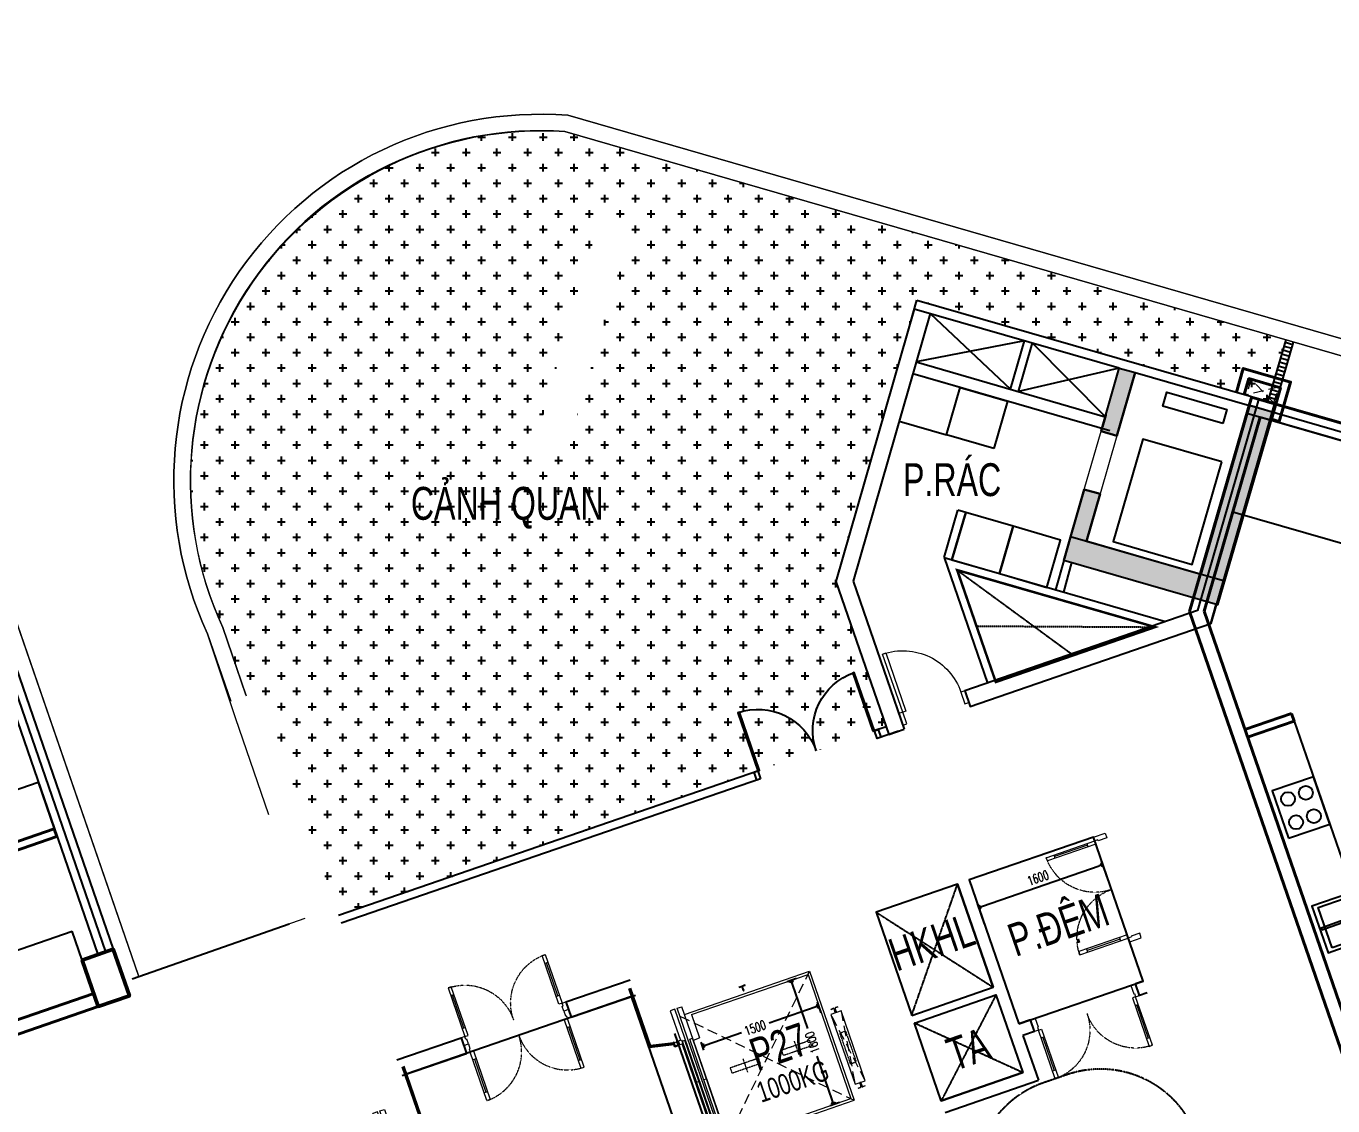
# Model space of a CAD drawing. Header units: millimetres. Extents: x -361654186 to 361255443, y -278569811 to 278836587.
# Drawn here: x -70560 to -54653, y 43514 to 56663 of the extents above; entities that cross this region are included whole.
import ezdxf
from ezdxf.enums import TextEntityAlignment as Align
from ezdxf.xclip import XClip

# ---------------------------------------------------------------- set-up
doc = ezdxf.new("R2010")
doc.units = ezdxf.units.MM
doc.header["$MEASUREMENT"] = 0
doc.header["$XCLIPFRAME"] = 0
for name, pattern in [('HIDDEN', [0.375, 0.25, -0.125]), ('Xref_ST_MBDV Cot vach 30.7.2022$0$CENTERX2', [4, 2.5, -0.5, 0.5, -0.5]), ('Xref_ST_MBDV Cot vach 30.7.2022$0$HIDDEN', [0.375, 0.25, -0.125]), ('Xref_ST_MBDV Cot vach 30.7.2022$0$HIDDEN2', [0.1875, 0.125, -0.0625]), ('Xref_ST_MBDV Cot vach 30.7.2022$0$PHANTOMX2', [5, 2.5, -0.5, 0.5, -0.5, 0.5, -0.5])]:
    doc.linetypes.add(name, pattern=pattern)
for name, color, linetype, lineweight in [('00_duong_QH', 7, 'Continuous', 9), ('220403_HDN_Penthouse Plan$0$A-DOOR', 1, 'Continuous', 9), ('A-DOOR', 1, 'Continuous', 9), ('AUDIT_I_220808132811-11', 7, 'Continuous', 9), ('KT-Kich thuoc', 159, 'Continuous', 18), ('KT-lomo nuoc', 3, 'HIDDEN', 5), ('KT-Net cat', 1, 'Continuous', 40), ('KT-Net cot vach', 2, 'Continuous', 50), ('KT-Net thay', 7, 'Continuous', 15), ('Xref_ST_MBDV Cot vach 30.7.2022$0$CUA', 37, 'Continuous', 13), ('Xref_ST_MBDV Cot vach 30.7.2022$0$KT-Noi that', 36, 'Continuous', 9)]:
    doc.layers.add(name, color=color, linetype=linetype, lineweight=lineweight)
for name, color, linetype in [('1DOOR', 1, 'Continuous'), ('220403_HDN_Penthouse Plan$0$A-_FURN----_E-_N', 251, 'Continuous'), ('220403_HDN_Penthouse Plan$0$A-CORE-OTLN', 160, 'Continuous'), ('220403_HDN_Penthouse Plan$0$A-OPNG-SLAB', 1, 'Continuous'), ('A-CORE-OTLN', 6, 'Continuous'), ('A-FLOR-STRS', 1, 'Continuous'), ('A-UNIT', 1, 'Continuous'), ('A-WALL', 11, 'Continuous'), ('A-WALL-PATT', 251, 'Continuous'), ('AUDIT_I_220808132811-12', 1, 'Continuous'), ('IDEA - dim', 251, 'Continuous'), ('KT-Khuat', 9, 'HIDDEN'), ('KT-Net manh', 139, 'Continuous'), ('Xref_ST_MBDV Cot vach 30.7.2022$0$KT-Khuat', 9, 'Xref_ST_MBDV Cot vach 30.7.2022$0$HIDDEN'), ('Xref_ST_MBDV Cot vach 30.7.2022$0$KT-Net manh', 139, 'Continuous'), ('Xref_ST_MBDV Cot vach 30.7.2022$0$KT-Text', 7, 'Continuous'), ('Xref_ST_MBDV Cot vach 30.7.2022$0$KT-Tuong', 1, 'Continuous')]:
    doc.layers.add(name, color=color, linetype=linetype)
doc.styles.add('Xref_ST_MBDV Cot vach 30.7.2022$0$Arial', font='arial.ttf', dxfattribs={"width": 0.7})
doc.styles.add('Xref_ST_MBDV Cot vach 30.7.2022$0$DIM', font='vnsimli.shx', dxfattribs={"width": 0.7})
doc.styles.add('Xref_ST_MBDV Cot vach 30.7.2022$0$xref.N.Cot vach tang N2$0$DIM', font='vnsimli.shx', dxfattribs={"width": 0.7})
doc.dimstyles.new('Xref_ST_MBDV Cot vach 30.7.2022$0$CCU 1-100 A1', dxfattribs={"dimscale": 100, "dimtxt": 2.2, "dimasz": 1, "dimexe": 1, "dimexo": 0, "dimgap": 1, "dimtad": 1, "dimdec": 0, "dimdsep": 46, "dimtxsty": 'Xref_ST_MBDV Cot vach 30.7.2022$0$DIM', "dimblk1": 'Xref_ST_MBDV Cot vach 30.7.2022$0$_ARCHTICK', "dimblk2": 'Xref_ST_MBDV Cot vach 30.7.2022$0$_ARCHTICK', "dimsah": 1, "dimcen": 0, "dimdle": 1, "dimclrd": 256, "dimclre": 256, "dimclrt": 31, "dimadec": 0, "dimazin": 0, "dimtfac": 1, "dimtdec": 0, "dimtix": 1, "dimtmove": 2, "dimatfit": 3, "dimldrblk": 'Xref_ST_MBDV Cot vach 30.7.2022$0$_ARCHTICK', "dimfxl": 8, "dimtolj": 1, "dimarcsym": 0})
doc.dimstyles.new('Xref_ST_MBDV Cot vach 30.7.2022$0$xref.N.Cot vach tang N2$0$CCU 1-100 A1', dxfattribs={"dimscale": 100, "dimtxt": 2.2, "dimasz": 1, "dimexe": 1, "dimexo": 0, "dimgap": 1, "dimtad": 1, "dimdec": 0, "dimdsep": 46, "dimtxsty": 'Xref_ST_MBDV Cot vach 30.7.2022$0$xref.N.Cot vach tang N2$0$DIM', "dimblk1": 'Xref_ST_MBDV Cot vach 30.7.2022$0$xref.N.Cot vach tang N2$0$_ARCHTICK', "dimblk2": 'Xref_ST_MBDV Cot vach 30.7.2022$0$xref.N.Cot vach tang N2$0$_ARCHTICK', "dimsah": 1, "dimcen": 0, "dimdle": 1, "dimclrd": 256, "dimclre": 256, "dimclrt": 31, "dimadec": 0, "dimazin": 0, "dimtfac": 1, "dimtdec": 0, "dimtix": 1, "dimtmove": 2, "dimatfit": 3, "dimldrblk": 'Xref_ST_MBDV Cot vach 30.7.2022$0$xref.N.Cot vach tang N2$0$_ARCHTICK', "dimfxl": 8, "dimtolj": 1, "dimarcsym": 0})

# ---------------------------------------------------------------- blocks, each defined once
blk = doc.blocks.new('Xref_ST_MBDV Cot vach 30.7.2022$0$xref.N.Cot vach tang N2$0$_Open90')
at = {"color": 0, "linetype": 'ByBlock', "lineweight": -2}
for p, q in [((0, 0), (-1, 0)), ((-0.5, 0.5), (0, 0)), ((0, 0), (-0.5, -0.5))]:
    blk.add_line(p, q, dxfattribs=at)
blk = doc.blocks.new('*D41')
at = {"layer": 'Defpoints', "color": 5, "transparency": 16777216}
for p, q in [((-57382, 46253), (-57468, 46500)), ((-58917, 45947), (-57499, 46437)), ((-58895, 45731), (-58980, 45978))]:
    blk.add_line(p, q, dxfattribs=at)
at = {"layer": 'Defpoints', "color": 0, "transparency": 16777216}
for p in [(-57451, 46453), (-57382, 46253), (-58895, 45731)]:
    blk.add_point(p, dxfattribs=at)
at = {"layer": 'Defpoints', "color": 5, "transparency": 16777216, "xscale": 50, "yscale": 50, "zscale": 50}
for p, rotation in [((-57451, 46453), 19.04713795298989), ((-58964, 45931), 199.0471379529899)]:
    blk.add_blockref('Xref_ST_MBDV Cot vach 30.7.2022$0$xref.N.Cot vach tang N2$0$_Open90', p, dxfattribs=dict(at, rotation=rotation))
at = {"layer": 'Defpoints', "color": 5, "transparency": 16777216, "insert": (-58242, 46291), "char_height": 110, "attachment_point": 5, "rotation": 19.0471, "style": 'Xref_ST_MBDV Cot vach 30.7.2022$0$xref.N.Cot vach tang N2$0$DIM'}
blk.add_mtext('\\A1;1600', dxfattribs=at)
blk = doc.blocks.new('Xref_ST_MBDV Cot vach 30.7.2022$0$xref.N.Cot vach tang N2$0$_ARCHTICK')
at = {"color": 0, "linetype": 'ByBlock', "const_width": 0.15}
blk.add_lwpolyline([(-0.5, -0.5), (0.5, 0.5)], dxfattribs=at)
blk = doc.blocks.new('*U21')
for p, q in [((-1260, 525), (-1300, 525)), ((-1280, 100), (-1280, 525)), ((-90, 525), (-50, 525)), ((-70, 100), (-70, 525)), ((-1260, 100), (-1300, 100)), ((-90, 100), (-50, 100))]:
    blk.add_line(p, q)
for points in [[(-1300, 0), (-1260, 0), (-1260, 625), (-1300, 625)], [(-50, 0), (-90, 0), (-90, 625), (-50, 625)], [(-1350, -150), (-1290, -150), (-1290, -40), (-1300, -40), (-1300, 0), (-1350, 0)], [(0, -150), (-60, -150), (-60, -40), (-50, -40), (-50, 0), (0, 0)]]:
    blk.add_lwpolyline(points, close=True)
at = {"linetype": 'Xref_ST_MBDV Cot vach 30.7.2022$0$HIDDEN2'}
for centre, start, end in [((-1300, 0), 0, 90), ((-50, 0), 90, 180)]:
    blk.add_arc(centre, 625, start, end, dxfattribs=at)
blk = doc.blocks.new('Xref_ST_MBDV Cot vach 30.7.2022$0$_Open90')
at = {"color": 0, "linetype": 'ByBlock', "lineweight": -2}
for p, q in [((0, 0), (-1, 0)), ((-0.5, 0.5), (0, 0)), ((0, 0), (-0.5, -0.5))]:
    blk.add_line(p, q, dxfattribs=at)
blk = doc.blocks.new('*D16')
at = {"layer": 'Defpoints', "color": 5, "transparency": 16777216}
for p, q in [((-2230, 1494), (-2230, 1596)), ((-730, 1457), (-730, 1596)), ((-2180, 1546), (-1728, 1546)), ((-780, 1546), (-1372, 1546))]:
    blk.add_line(p, q, dxfattribs=at)
at = {"layer": 'Defpoints', "color": 0, "transparency": 16777216}
for p in [(-2230, 1546), (-2230, 1494, 0), (-730, 1457, 0)]:
    blk.add_point(p, dxfattribs=at)
at = {"layer": 'Defpoints', "color": 5, "transparency": 16777216, "xscale": 50, "yscale": 50, "zscale": 50, "rotation": 180}
blk.add_blockref('Xref_ST_MBDV Cot vach 30.7.2022$0$_Open90', (-2230, 1546), dxfattribs=at)
at = {"layer": 'Defpoints', "color": 5, "transparency": 16777216, "xscale": 50, "yscale": 50, "zscale": 50}
blk.add_blockref('Xref_ST_MBDV Cot vach 30.7.2022$0$_Open90', (-730, 1546), dxfattribs=at)
at = {"layer": 'Defpoints', "color": 5, "transparency": 16777216, "insert": (-1550, 1546), "char_height": 110, "attachment_point": 5, "style": 'Xref_ST_MBDV Cot vach 30.7.2022$0$DIM'}
blk.add_mtext('\\A1;1500', dxfattribs=at)
blk = doc.blocks.new('Xref_ST_MBDV Cot vach 30.7.2022$0$_ARCHTICK')
at = {"color": 0, "linetype": 'ByBlock', "const_width": 0.15}
blk.add_lwpolyline([(-0.5, -0.5), (0.5, 0.5)], dxfattribs=at)
blk = doc.blocks.new('*D17')
at = {"layer": 'Defpoints', "color": 5, "transparency": 16777216}
for p, q in [((-879, 1950), (-1000, 1950)), ((-950, 1900), (-950, 1328)), ((-950, 400), (-950, 972)), ((-879, 350), (-1000, 350))]:
    blk.add_line(p, q, dxfattribs=at)
at = {"layer": 'Defpoints', "color": 0, "transparency": 16777216}
for p in [(-879, 1950, 0), (-950, 350), (-879, 350, 0)]:
    blk.add_point(p, dxfattribs=at)
at = {"layer": 'Defpoints', "color": 5, "transparency": 16777216, "xscale": 50, "yscale": 50, "zscale": 50}
for p, rotation in [((-950, 1950), 90), ((-950, 350), 270)]:
    blk.add_blockref('Xref_ST_MBDV Cot vach 30.7.2022$0$_Open90', p, dxfattribs=dict(at, rotation=rotation))
at = {"layer": 'Defpoints', "color": 5, "transparency": 16777216, "insert": (-950, 1150), "char_height": 110, "attachment_point": 5, "rotation": 90, "style": 'Xref_ST_MBDV Cot vach 30.7.2022$0$DIM'}
blk.add_mtext('\\A1;1600', dxfattribs=at)
blk = doc.blocks.new('*U22')
for p, q in [((-1260, 525), (-1300, 525)), ((-1280, 100), (-1280, 525)), ((-90, 525), (-50, 525)), ((-70, 100), (-70, 525)), ((-1260, 100), (-1300, 100)), ((-90, 100), (-50, 100))]:
    blk.add_line(p, q)
for points in [[(-1300, 0), (-1260, 0), (-1260, 625), (-1300, 625)], [(-50, 0), (-90, 0), (-90, 625), (-50, 625)], [(-1350, -100), (-1290, -100), (-1290, -40), (-1300, -40), (-1300, 0), (-1350, 0)], [(0, -100), (-60, -100), (-60, -40), (-50, -40), (-50, 0), (0, 0)]]:
    blk.add_lwpolyline(points, close=True)
at = {"linetype": 'Xref_ST_MBDV Cot vach 30.7.2022$0$HIDDEN2'}
for centre, start, end in [((-1300, 0), 0, 90), ((-50, 0), 90, 180)]:
    blk.add_arc(centre, 625, start, end, dxfattribs=at)
blk = doc.blocks.new('ĂERWER')
at = {"layer": 'Xref_ST_MBDV Cot vach 30.7.2022$0$KT-Text', "style": 'Xref_ST_MBDV Cot vach 30.7.2022$0$Arial', "width": 0.7}
blk.add_text('P27', height=400, rotation=19.0475, dxfattribs=at).set_placement((-61373, 43783), align=Align.CENTER)
blk.add_text('1000KG', height=250, rotation=19.0475, dxfattribs=at).set_placement((-61654, 43288))
blk = doc.blocks.new('P150')
for points in [[(-1.53, 0.1), (-1.55, 0.1), (-1.55, 0.85), (-1.53, 0.85)], [(-0.05, 0.1), (-0.07, 0.1), (-0.07, 0.85), (-0.05, 0.85)], [(-1.6, 0), (-1.55, 0), (-1.55, 0.1), (-1.6, 0.1)], [(-0.05, 0), (0, 0), (0, 0.1), (-0.05, 0.1)]]:
    blk.add_lwpolyline(points, close=True)
for centre, start, end in [((-1.55, 0.1), 0, 90), ((-0.05, 0.1), 90, 180)]:
    blk.add_arc(centre, 0.75, start, end)
blk = doc.blocks.new('220403_HDN_Penthouse Plan$0$220126_HDN_HBA typical plan$0$211210_HDN_HBA_TYPICAL PLAN CORE OPT 1$0$211207_850 door')
for points in [[(-50, 200), (-50, 950), (-90, 950), (-90, 200)], [(-800, 51), (-850, 51), (-850, 200), (-800, 200)], [(0, 50), (-50, 50), (-50, 200), (0, 200)]]:
    blk.add_lwpolyline(points, close=True)
at = {"color": 8}
blk.add_arc((-50, 200), 750, 90, 180, dxfattribs=at)
blk = doc.blocks.new('Trash')
at = {"layer": 'A-WALL-PATT', "transparency": 33554618}
h = blk.add_hatch(color=256, dxfattribs=at)
h.dxf.hatch_style = 1
h.paths.add_polyline_path([(162995, 74950), (160550, 74961), (160541, 73011), (161441, 73007), (161442, 73207), (160842, 73209), (160850, 74658), (162993, 74649)])
h.paths.add_polyline_path([(162980, 73200), (162181, 73203), (162181, 73003), (162979, 72999)])
at = {"layer": '220403_HDN_Penthouse Plan$0$A-_FURN----_E-_N', "extrusion": (1.65672e-05, -2.24466e-05, 1)}
for points, elevation in [([(160166, 72304), (160168, 72904), (160768, 72902), (160766, 72302)], 1), ([(160163, 71704), (160166, 72304), (160766, 72302), (160763, 71702)], 1), ([(161608, 71810), (161606, 71210), (162206, 71208), (162208, 71808)], -1), ([(161603, 70610), (161606, 71210), (162206, 71208), (162203, 70608)], 1)]:
    blk.add_lwpolyline(points, close=True, dxfattribs=dict(at, elevation=elevation))
at = {"layer": '220403_HDN_Penthouse Plan$0$A-CORE-OTLN', "extrusion": (-4.91345e-07, -6.05051e-07, 1)}
blk.add_line((160850, 74959, 0), (160841, 73009, 0), dxfattribs=at)
at = {"layer": '220403_HDN_Penthouse Plan$0$A-CORE-OTLN', "extrusion": (1.86666e-05, -2.02569e-05, 1)}
blk.add_line((160848, 74658, 0), (160842, 73208, 0), dxfattribs=at)
at = {"layer": '220403_HDN_Penthouse Plan$0$A-CORE-OTLN'}
blk.add_line((160841, 73009, 0), (160541, 73011, 0), dxfattribs=at)
at = {"layer": '220403_HDN_Penthouse Plan$0$A-CORE-OTLN', "extrusion": (1.86666e-05, -2.02569e-05, 1), "elevation": 2}
for points in [[(162391, 73002), (162181, 73003), (162181, 73203), (162980, 73200), (162988, 74650), (160848, 74659)], [(162998, 74649), (160848, 74658)], [(160842, 73209), (161442, 73207), (161441, 73007), (160841, 73009)], [(162384, 73002), (162384, 73002), (162234, 73003), (162234, 73003)]]:
    blk.add_lwpolyline(points, dxfattribs=at)
at = {"layer": '220403_HDN_Penthouse Plan$0$A-CORE-OTLN', "color": 8, "extrusion": (1.86666e-05, -2.02569e-05, 1), "elevation": 2}
for points in [[(162235, 74517), (162230, 73517), (160930, 73523), (160935, 74523)], [(162687, 74397), (162683, 73637), (162863, 73637), (162866, 74396)]]:
    blk.add_lwpolyline(points, close=True, dxfattribs=at)
at = {"layer": '220403_HDN_Penthouse Plan$0$A-DOOR', "extrusion": (1.86666e-05, -2.02569e-05, 1)}
blk.add_line((162181, 73203, 0), (161442, 73207, 0), dxfattribs=at)
at = {"layer": '220403_HDN_Penthouse Plan$0$A-OPNG-SLAB', "extrusion": (1.86666e-05, -2.02569e-05, 1)}
for p, q in [((162979, 72999, 0), (162358, 71902, 0)), ((162973, 71899, 0), (162363, 73005, 0)), ((162972, 71799, 0), (162354, 70606, 0)), ((162966, 70602, 0), (162358, 71802, 0))]:
    blk.add_line(p, q, dxfattribs=at)
at = {"layer": 'A-CORE-OTLN', "extrusion": (-3.16074e-06, 9.29306e-07, 1)}
for p, q in [((160163, 71604, 0), (160177, 74411, 0)), ((160064, 71797, 0), (160077, 74270, 0)), ((160163, 71604, 0), (158847, 72541, 0)), ((160064, 71797, 0), (158905, 72622, 0))]:
    blk.add_line(p, q, dxfattribs=at)
at = {"layer": 'A-CORE-OTLN'}
for p, q in [((162384, 73004, 0), (162384, 73002, 0)), ((162979, 72999, 0), (162964, 70402, 0)), ((162358, 71902, 0), (162977, 71899, 0)), ((162358, 71802, 0), (162972, 71799, 0))]:
    blk.add_line(p, q, dxfattribs=at)
at = {"layer": 'A-CORE-OTLN', "elevation": 0}
for points in [[(160549, 74745), (160415, 74746), (158678, 72304), (158515, 72420), (160311, 74945), (160550, 74944)], [(159577, 70621), (158022, 71727)], [(159512, 70422), (157906, 71564)]]:
    blk.add_lwpolyline(points, dxfattribs=at)
for points in [[(162995, 74950), (160550, 74961), (160541, 73011), (161441, 73007), (161442, 73207), (160842, 73209), (160850, 74658), (162993, 74649)], [(162980, 73200), (162181, 73203), (162181, 73003), (162979, 72999)]]:
    blk.add_lwpolyline(points, close=True, dxfattribs=at)
at = {"layer": 'A-CORE-OTLN', "extrusion": (-3.16074e-06, 9.29306e-07, 1)}
for points, elevation in [([(160541, 73011), (160169, 73016)], 0), ([(160543, 73110), (160171, 73116)], 0), ([(157906, 71564), (158022, 71727)], -1), ([(160163, 71704), (160763, 71702)], 0), ([(160163, 71604), (160763, 71602)], 0), ([(160763, 71702), (160763, 71602)], 0), ([(162965, 70602), (159577, 70621)], -1), ([(162964, 70402), (159512, 70422)], -1)]:
    blk.add_lwpolyline(points, dxfattribs=dict(at, elevation=elevation))
at = {"layer": 'A-CORE-OTLN', "extrusion": (1.86666e-05, -2.02569e-05, 1), "elevation": 2}
for points in [[(162214, 73102), (162203, 70606)], [(162354, 70606), (162363, 73002)]]:
    blk.add_lwpolyline(points, dxfattribs=at)
at = {"layer": 'A-DOOR'}
blk.add_line((161441, 73007, 2), (162181, 73003, 0), dxfattribs=at)
at = {"layer": '220403_HDN_Penthouse Plan$0$A-DOOR', "extrusion": (5.56538e-06, -2.6978e-05, 1), "rotation": 234.5687227991442}
blk.add_blockref('220403_HDN_Penthouse Plan$0$220126_HDN_HBA typical plan$0$211210_HDN_HBA_TYPICAL PLAN CORE OPT 1$0$211207_850 door', (158022, 71727, -1), dxfattribs=at)
blk = doc.blocks.new('*U109')
at = {"ltscale": 5}
blk.add_lwpolyline([(305, -530), (305, 0), (-305, 0), (-305, -530)], close=True, dxfattribs=at)
for centre in [(-150, -150), (150, -150), (-150, -380), (150, -380)]:
    blk.add_circle(centre, 85, dxfattribs=at)
blk = doc.blocks.new('*U108')
at = {"ltscale": 5}
for points in [[(-300, -450), (300, -450), (300, 0), (-300, 0)], [(-261, -65), (261, -65), (261, -415), (-261, -415)], [(-15, -20), (15, -20), (15, -270), (-15, -270)]]:
    blk.add_lwpolyline(points, close=True, dxfattribs=at)
blk = doc.blocks.new('skvl6')
at = {"layer": 'IDEA - dim'}
blk.add_line((-19835, -3480), (-16535, -3480), dxfattribs=at)
for points in [[(-23731, -2686), (-20322, 2154, -0.243943), (-17052, 3850), (-200, 3850)], [(-23650, -2744), (-20240, 2096, -0.243943), (-17052, 3750), (-11800, 3750)], [(-23568, -2802), (-20158, 2038, -0.243943), (-17052, 3650), (-11800, 3650)]]:
    blk.add_lwpolyline(points, format="xyb", dxfattribs=at)
blk.add_lwpolyline([(-21424, -1841), (-22405, -1150), (-23470, -2663), (-22489, -3354)], close=True, dxfattribs=at)
at = {"layer": 'KT-Net cat'}
for p, q in [((-23731, -2686), (-21512, -4250)), ((-23470, -2663), (-21458, -4080)), ((-19935, -4080), (-19935, -3480)), ((-19835, -3480), (-19935, -3480)), ((-19835, -4080), (-19835, -3480)), ((-21458, -4080), (-15935, -4080)), ((-21512, -4250), (-15285, -4250))]:
    blk.add_line(p, q, dxfattribs=at)
at = {"layer": 'IDEA - dim', "extrusion": (-8.95883e-07, -3.17038e-06, 1), "rotation": 359.9999739967943}
blk.add_blockref('*U109', (-18813, -3480, 0), dxfattribs=at)
at = {"layer": 'IDEA - dim', "extrusion": (4.06629e-06, 4.06623e-06, 1), "rotation": 179.9995994156377}
blk.add_blockref('*U108', (-17335, -4010, 0), dxfattribs=at)
blk = doc.blocks.new('skvl10')
at = {"layer": 'IDEA - dim'}
for p in [(13860, -8630), (17100, -9000)]:
    blk.add_line(p, (17100, -8630), dxfattribs=at)
for points in [[(10100, 0), (15500, 0, -0.414214), (17500, -2000), (17500, -9000)], [(10100, -100), (15500, -100, -0.414214), (17400, -2000), (17400, -9000)], [(10100, -200), (15500, -200, -0.414214), (17300, -2000), (17300, -9000)]]:
    blk.add_lwpolyline(points, format="xyb", dxfattribs=at)
blk.add_lwpolyline([(17300, -7380), (13860, -7380), (13860, -6780), (17300, -6780)], close=True, dxfattribs=at)
at = {"layer": 'KT-Net cat'}
for p, q in [((17100, -9430), (13860, -9430)), ((17100, -9600), (13760, -9600))]:
    blk.add_line(p, q, dxfattribs=at)
blk.add_lwpolyline([(17300, -7480), (13760, -7480), (13760, -6780), (13860, -6780), (13860, -7380), (17300, -7380)], close=True, dxfattribs=at)
at = {"layer": 'KT-Net cot vach'}
blk.add_lwpolyline([(17100, -9600), (17500, -9600), (17500, -9000), (17100, -9000)], close=True, dxfattribs=at)
blk = doc.blocks.new('Louvre')
for p, q in [((-390, 976, 0), (-295, 1009, 0)), ((-374, 929, 0), (-279, 961, 0)), ((-357, 881, 0), (-263, 914, 0)), ((-341, 834, 0), (-246, 867, 0)), ((-325, 787, 0), (-230, 820, 0)), ((-308, 740, 0), (-214, 772, 0)), ((-292, 692, 0), (-197, 725, 0)), ((-276, 645, 0), (-181, 678, 0)), ((-260, 598, 0), (-165, 631, 0)), ((-243, 551, 0), (-148, 583, 0)), ((-227, 503, 0), (-132, 536, 0)), ((-211, 456, 0), (-116, 489, 0)), ((-194, 409, 0), (-99, 442, 0)), ((-178, 362, 0), (-83, 394, 0)), ((-162, 314, 0), (-67, 347, 0)), ((-145, 267, 0), (-50, 300, 0)), ((-129, 220, 0), (-34, 253, 0)), ((-113, 172, 0), (-18, 205, 0)), ((-96, 125, 0), (-1, 158, 0)), ((-80, 78, 0), (15, 111, 0)), ((-64, 31, 0), (31, 63, 0)), ((-47, -17, 0), (48, 16, 0))]:
    blk.add_line(p, q)
at = {"elevation": 0}
blk.add_lwpolyline([(48, 16), (-311, 1056), (-406, 1023), (-47, -17)], close=True, dxfattribs=at)
blk = doc.blocks.new('*U267')
at = {"layer": 'KT-lomo nuoc', "ltscale": 500}
for p, q in [((-312, -159), (-91, 178)), ((-403, 19), (0, 0))]:
    blk.add_line(p, q, dxfattribs=at)
blk.add_lwpolyline([(-312, -159), (-403, 19), (-91, 178), (0, 0)], close=True, dxfattribs=at)
blk = doc.blocks.new('CTN TN T39')
at = {"layer": 'KT-Net cat', "elevation": 0}
for points in [[(-51383, 24778), (-51245, 25257), (-51821, 25424), (-51904, 25135)], [(-51479, 24806), (-51369, 25189), (-51753, 25300), (-51808, 25108)], [(-51383, 24778), (-51479, 24806)]]:
    blk.add_lwpolyline(points, dxfattribs=at)
at = {"layer": 'KT-lomo nuoc', "linetype": 'HIDDEN', "xscale": -0.9999999999999997, "rotation": 10.8976534755902}
blk.add_blockref('*U267', (-51784, 25101, 0), dxfattribs=at)
blk = doc.blocks.new('Xref_ST_MBDV Cot vach 30.7.2022$0$TM 1000kg')
at = {"layer": 'Xref_ST_MBDV Cot vach 30.7.2022$0$KT-Net manh'}
for p, q in [((-2850, 2500), (-2850, 1742.2)), ((-2832, 2500), (-2832, 1754.4)), ((-2550, 1692.7), (-2832, 1754.4)), ((-2500, 1800), (-2500, 500)), ((-2850, 1742.2), (-2847, 1742.2)), ((-2847, 1742.2), (-2847, 1739.2)), ((-2550, 1674.2), (-2847, 1739.2)), ((-2850, 557.8), (-2847, 557.8)), ((-2850, -100), (-2850, 557.8)), ((-2550, 625.8), (-2847, 560.8)), ((-2847, 557.8), (-2847, 560.8)), ((-2550, 607.3), (-2832, 545.6)), ((-2832, -100), (-2832, 545.6))]:
    blk.add_line(p, q, dxfattribs=at)
at = {"layer": 'Xref_ST_MBDV Cot vach 30.7.2022$0$KT-Net manh', "const_width": 2}
for points in [[(-2847, 1742.2), (-2832, 1754.4)], [(-2847, 557.8), (-2832, 545.6)]]:
    blk.add_lwpolyline(points, dxfattribs=at)
at = {"layer": 'Xref_ST_MBDV Cot vach 30.7.2022$0$KT-Net manh', "ltscale": 2}
for points in [[(-2510, 1700), (-2500, 1700), (-2500, 1650), (-2550, 1650), (-2550, 1700), (-2540, 1700), (-2540, 1690), (-2541.6, 1690), (-2541.6, 1698.4), (-2548.4, 1698.4), (-2548.4, 1651.6), (-2501.6, 1651.6), (-2501.6, 1698.4), (-2508.4, 1698.4), (-2508.4, 1690), (-2510, 1690)], [(-2510, 600), (-2500, 600), (-2500, 650), (-2550, 650), (-2550, 600), (-2540, 600), (-2540, 610), (-2541.6, 610), (-2541.6, 601.6), (-2548.4, 601.6), (-2548.4, 648.4), (-2501.6, 648.4), (-2501.6, 601.6), (-2508.4, 601.6), (-2508.4, 610), (-2510, 610)]]:
    blk.add_lwpolyline(points, close=True, dxfattribs=at)
at = {"layer": 'Xref_ST_MBDV Cot vach 30.7.2022$0$KT-Noi that', "linetype": 'Continuous', "ltscale": 2}
for p, q in [((-2460, 2080, 0), (-2460, 1700, 0)), ((-2400, 2080, 0), (-2460, 2080, 0)), ((-2400, 220, 0), (-2400, 2080, 0)), ((-2370, 220, 0), (-2370, 2080, 0)), ((-2370, 2080, 0), (-2310, 2080, 0)), ((-2310, 220, 0), (-2310, 2080, 0)), ((-2310, 1981, 0), (-700, 1981, 0)), ((-2230, 1950, 0), (-730, 1950, 0)), ((-2230, 1950, 0), (-2230, 1650, 0)), ((-730, 1950, 0), (-730, 350, 0)), ((-700, 1981, 0), (-700, 319, 0)), ((-2455, 650, 0), (-2455, 1650, 0)), ((-2441.3, 620, 0), (-2441.3, 1680, 0)), ((-2411, 1680, 0), (-2441.3, 1680, 0)), ((-2411, 620, 0), (-2411, 1680, 0)), ((-2348, 625, 0), (-2348, 1675, 0)), ((-2348, 1675, 0), (-2314, 1675, 0)), ((-2314, 625, 0), (-2314, 1675, 0)), ((-2310, 1650, 0), (-2230, 1650, 0)), ((-2411, 1150, 0), (-2441.3, 1150, 0)), ((-2314, 1150, 0), (-2348, 1150, 0)), ((-2310, 650, 0), (-2230, 650, 0)), ((-2230, 350, 0), (-2230, 650, 0)), ((-2460, 220, 0), (-2460, 600, 0)), ((-2411, 620, 0), (-2441.3, 620, 0)), ((-2348, 625, 0), (-2314, 625, 0)), ((-2310, 319, 0), (-700, 319, 0)), ((-2230, 350, 0), (-730, 350, 0)), ((-2400, 220, 0), (-2460, 220, 0)), ((-2370, 220, 0), (-2310, 220, 0))]:
    blk.add_line(p, q, dxfattribs=at)
at = {"layer": 'Xref_ST_MBDV Cot vach 30.7.2022$0$KT-Noi that', "linetype": 'Continuous'}
for p, q in [((-1572.5, 2077, 0), (-1572.5, 2082, 0)), ((-1572.5, 2082, 0), (-1535, 2082, 0)), ((-1569.5, 2074, 0), (-1540.1, 2070.9, 0)), ((-1497.5, 2082, 0), (-1535, 2082, 0)), ((-1500.5, 2074, 0), (-1529.9, 2070.9, 0)), ((-1497.5, 2077, 0), (-1497.5, 2082, 0)), ((-1540, 2021, 0), (-1540, 2050, 0)), ((-1539, 2020, 0), (-1535, 2020, 0)), ((-1537.1, 2054.1, 0), (-1537.1, 2067.9, 0)), ((-1531, 2020, 0), (-1535, 2020, 0)), ((-1532.9, 2054.1, 0), (-1532.9, 2067.9, 0)), ((-1530, 2021, 0), (-1530, 2050, 0)), ((-603.5, 1460, 0), (-574.4, 1460, 0)), ((-603.5, 1456.8, 0), (-603.5, 1460, 0)), ((-603.5, 1456.8, 0), (-574.4, 1456.8, 0)), ((-568.2, 1406.2, 0), (-568.2, 1450.6, 0)), ((-565, 1406.2, 0), (-565, 1450.6, 0)), ((-555, 1406.2, 0), (-555, 1450.6, 0)), ((-551.8, 1406.2, 0), (-551.8, 1450.6, 0)), ((-516.5, 1460, 0), (-545.6, 1460, 0)), ((-516.5, 1456.8, 0), (-545.6, 1456.8, 0)), ((-516.5, 1456.8, 0), (-516.5, 1460, 0)), ((-558, 1403.2, 0), (-562, 1403.2, 0)), ((-558, 1400, 0), (-562, 1400, 0)), ((-568.2, 493.8, 0), (-568.2, 449.4, 0)), ((-565, 493.8, 0), (-565, 449.4, 0)), ((-558, 500, 0), (-562, 500, 0)), ((-558, 496.8, 0), (-562, 496.8, 0)), ((-555, 493.8, 0), (-555, 449.4, 0)), ((-551.8, 493.8, 0), (-551.8, 449.4, 0)), ((-603.5, 443.2, 0), (-574.4, 443.2, 0)), ((-603.5, 440, 0), (-574.4, 440, 0)), ((-516.5, 443.2, 0), (-545.6, 443.2, 0)), ((-516.5, 440, 0), (-545.6, 440, 0)), ((-1572.5, 223, 0), (-1572.5, 218, 0)), ((-1572.5, 218, 0), (-1535, 218, 0)), ((-1569.5, 226, 0), (-1540.1, 229.1, 0)), ((-1540, 279, 0), (-1540, 250, 0)), ((-1539, 280, 0), (-1535, 280, 0)), ((-1537.1, 245.9, 0), (-1537.1, 232.1, 0)), ((-1531, 280, 0), (-1535, 280, 0)), ((-1497.5, 218, 0), (-1535, 218, 0)), ((-1532.9, 245.9, 0), (-1532.9, 232.1, 0)), ((-1530, 279, 0), (-1530, 250, 0)), ((-1500.5, 226, 0), (-1529.9, 229.1, 0)), ((-1497.5, 223, 0), (-1497.5, 218, 0))]:
    blk.add_line(p, q, dxfattribs=at)
at = {"layer": 'Xref_ST_MBDV Cot vach 30.7.2022$0$KT-Noi that', "linetype": 'Xref_ST_MBDV Cot vach 30.7.2022$0$HIDDEN', "ltscale": 500}
for p, q in [((-2370, 1981, 0), (-700, 319, 0)), ((-2370, 319, 0), (-700, 1981, 0)), ((-495, 1400, 0), (-625, 500, 0)), ((-495, 500, 0), (-625, 1400, 0))]:
    blk.add_line(p, q, dxfattribs=at)
at = {"layer": 'Xref_ST_MBDV Cot vach 30.7.2022$0$KT-Noi that', "linetype": 'Xref_ST_MBDV Cot vach 30.7.2022$0$CENTERX2'}
for p, q in [((-1815, 1236, 0), (-1815, 1066.7, 0)), ((-1155, 1236, 0), (-1155, 1066.7, 0))]:
    blk.add_line(p, q, dxfattribs=at)
at = {"layer": 'Xref_ST_MBDV Cot vach 30.7.2022$0$KT-Noi that', "linetype": 'Continuous', "ltscale": 2, "elevation": 0}
for points in [[(-2485, 1700), (-2445, 1700), (-2445, 1650), (-2485, 1650)], [(-495, 1400), (-625, 1400), (-625, 500), (-495, 500)], [(-2485, 600), (-2445, 600), (-2445, 650), (-2485, 650)]]:
    blk.add_lwpolyline(points, close=True, dxfattribs=at)
at = {"layer": 'Xref_ST_MBDV Cot vach 30.7.2022$0$KT-Noi that', "linetype": 'Xref_ST_MBDV Cot vach 30.7.2022$0$PHANTOMX2', "elevation": 0}
for points in [[(-1635, 1186), (-1635, 1114), (-1995, 1114), (-1995, 1186)], [(-975, 1186), (-975, 1114), (-1335, 1114), (-1335, 1186)], [(-524, 1150), (-524, 750), (-596, 750), (-596, 1150)]]:
    blk.add_lwpolyline(points, close=True, dxfattribs=at)
at = {"layer": 'Xref_ST_MBDV Cot vach 30.7.2022$0$KT-Noi that', "linetype": 'Continuous'}
for centre, radius, start, end in [((-1569.5, 2077, 0), 3, 180, 270), ((-1540.1, 2067.9, 0), 3, 0, 90), ((-1529.9, 2067.9, 0), 3, 90, 180), ((-1500.5, 2077, 0), 3, 270, 0), ((-1542.3, 2054.7, 0), 5.25, 295.66972, 353.31728), ((-1539, 2021, 0), 1, 180, 270), ((-1527.7, 2054.7, 0), 5.25, 186.68272, 244.33028), ((-1531, 2021, 0), 1, 270, 0), ((-574.4, 1450.6, 0), 9.4, 0, 90), ((-574.4, 1450.6, 0), 6.2, 0, 90), ((-545.6, 1450.6, 0), 9.4, 90, 180), ((-545.6, 1450.6, 0), 6.2, 90, 180), ((-562, 1406.2, 0), 6.2, 180, 270), ((-562, 1406.2, 0), 3, 180, 270), ((-558, 1406.2, 0), 3, 270, 0), ((-558, 1406.2, 0), 6.2, 270, 0), ((-562, 493.8, 0), 6.2, 90, 180), ((-562, 493.8, 0), 3, 90, 180), ((-558, 493.8, 0), 6.2, 0, 90), ((-558, 493.8, 0), 3, 0, 90), ((-574.4, 449.4, 0), 6.2, 270, 0), ((-574.4, 449.4, 0), 9.4, 270, 0), ((-545.6, 449.4, 0), 9.4, 180, 270), ((-545.6, 449.4, 0), 6.2, 180, 270), ((-1569.5, 223, 0), 3, 90, 180), ((-1540.1, 232.1, 0), 3, 270, 0), ((-1539, 279, 0), 1, 90, 180), ((-1542.3, 245.3, 0), 5.25, 6.68272, 64.33028), ((-1527.7, 245.3, 0), 5.25, 115.66972, 173.31728), ((-1529.9, 232.1, 0), 3, 180, 270), ((-1531, 279, 0), 1, 0, 90), ((-1500.5, 223, 0), 3, 0, 90)]:
    blk.add_arc(centre, radius, start, end, dxfattribs=at)
at = {"layer": 'Defpoints', "color": 5}
for base, p1, p2, angle, picture, middle in [((-950.2, 350), (-879.1, 1950, 0), (-879.1, 350, 0), 90, '*D17', (-950.2, 1150)), ((-2230, 1545.8), (-730, 1457.2, 0), (-2230, 1494.3, 0), 180, '*D16', (-1550.1, 1545.8))]:
    dim = blk.add_linear_dim(base=base, p1=p1, p2=p2, angle=angle, dimstyle='Xref_ST_MBDV Cot vach 30.7.2022$0$CCU 1-100 A1', override={"dimscale": 50, "dimblk1": 'Xref_ST_MBDV Cot vach 30.7.2022$0$_Open90', "dimblk2": 'Xref_ST_MBDV Cot vach 30.7.2022$0$_Open90', "dimclrd": 5, "dimclre": 5, "dimclrt": 5, "dimlwd": 65535, "dimlwe": 65535}, dxfattribs=at)
    dim.commit()
    dim.dimension.update_dxf_attribs({"geometry": picture, "text_midpoint": middle, "dimtype": 128})

msp = doc.modelspace()

# ---------------------------------------------------------------- hatches: boundary and pattern name
at = {"layer": 'A-CORE-OTLN'}
h = msp.add_hatch(dxfattribs=at)
h.set_pattern_fill('CROSS', color=74, scale=750)
edge = h.paths.add_edge_path()
edge.add_line((-60092.3, 48131.1), (-60703, 49900))
edge.add_line((-60703, 49900), (-59718.7, 53326.7))
edge.add_line((-59718.7, 53326.7), (-55443.2, 52095.2))
edge.add_line((-55443.2, 52095.2), (-55226.9, 52843.8))
edge.add_line((-55226.9, 52843.8), (-64001.3, 55379.1))
edge.add_arc((-64286.6, 51119.6), 4269, 86.16677, 204.59389)
edge.add_line((-68168.4, 49342.9), (-67883.5, 48517.9))
edge.add_line((-67883.5, 48517.9), (-67706.7, 48578.9))
edge.add_line((-67706.7, 48578.9), (-66758.4, 45832.3))
edge.add_line((-66758.4, 45832.3), (-60092.3, 48131.1))
h.paths.add_polyline_path([(-63553.7, 54396.8), (-63169.4, 54285.8), (-63999.1, 51414.4), (-64383.4, 51525.4)], flags=16)

# ---------------------------------------------------------------- linework, layer by layer
at = {"color": 6, "const_width": 30, "elevation": 0.2}
msp.add_lwpolyline([(-59227.1, 50039.2), (-58756.1, 48675), (-56816.3, 49344.7)], close=True, dxfattribs=at)
at = {"layer": '00_duong_QH', "color": 251, "extrusion": (7.52316e-37, 3.29453e-06, 1), "elevation": 0}
for points in [[(-67604.9, 47058.4), (-68012.4, 48238.6), (-68352.8, 49264.2, -0.5721349), (-63965.8, 55577), (-63965.8, 55577), (-48893.2, 51221.9, -0.260044), (-45962.5, 48619), (-41822.5, 36692.5), (-40100.1, 31673.7, -0.0851587), (-39798.8, 29842.7), (-39808.9, 28170.4), (-36873, 28170.4, -0.4853325), (-36573, 28570.4), (-8455.9, 28570.4, -0.3325648), (-3256, 23917.1), (-1689.9, 16402), (-1650.9, 16200.2), (-808.1, 12371.4, -0.4743644), (-5967.1, 6070.4), (-38752, 6070.4), (-51104.5, 6070.4, -0.3210444), (-56306.9, 9785.7), (-64631.8, 33863.9, 0.4109427), (-65278.7, 34182.9)], [(-67883.5, 48517.7), (-68167, 49338.9, -0.5685039), (-64001.3, 55379.1), (-48942.5, 51027.9, -0.2604471), (-46151.6, 48553.7), (-42023.8, 36622.8), (-40289.1, 31608.3, -0.0851587), (-39998.8, 29843.9), (-40008.9, 28170.4)], [(-67168.3, 45793.9), (-69186.7, 45087.9), (-71604.5, 52090.9, 0.3654504), (-76316.2, 54156.4), (-105251.9, 44174.2, 0.4561586), (-107468.3, 38521.1), (-99355.1, 24907.3, 0.3106789), (-93192.1, 22936), (-70669.3, 30727.4, 0.2299221), (-70384.4, 31142.1), (-70163.5, 32158.8, -0.2831678), (-69704.7, 32660.4), (-65284.3, 34181), (-65284.3, 34181)], [(-71781, 52030, 0.3727735), (-75821.6, 53914.3), (-105257.3, 43759.2, 0.4585216), (-107302, 38607.4), (-99387.7, 25327.4, 0.355305), (-93639.7, 23225.5), (-70845.1, 31089.8, 0.2042795), (-70778.8, 31210.9), (-70555, 32240.8, -0.2754116), (-69827.2, 33041.3), (-65414.8, 34559.2)]]:
    msp.add_lwpolyline(points, format="xyb", dxfattribs=at)
at = {"layer": 'A-FLOR-STRS', "extrusion": (7.52316e-37, 3.29453e-06, 1), "elevation": -0.1}
for points in [[(-60092.3, 48131.1), (-60253, 48075.7)], [(-59939, 48078.2), (-60201.5, 47987.7)], [(-61633.2, 47599.7), (-66759.3, 45832)], [(-61619.5, 47498.7), (-66726.7, 45737.5)]]:
    msp.add_lwpolyline(points, dxfattribs=at)
at = {"layer": 'A-UNIT', "elevation": -0.3}
msp.add_lwpolyline([(-59799.5, 53038), (-59716.6, 53326)], dxfattribs=at)
at = {"layer": 'A-WALL', "extrusion": (7.52316e-37, 3.29453e-06, 1), "elevation": 0}
for points in [[(-55555.8, 52128.5), (-56299.2, 49546.4)], [(-55363.6, 52073.2), (-56137, 49387)]]:
    msp.add_lwpolyline(points, dxfattribs=at)
at = {"layer": 'AUDIT_I_220808132811-11', "elevation": 0}
for points in [[(-39808.9, 28170.4), (-39798.8, 29842.7, 0.0851587), (-40100.1, 31673.7), (-41834.8, 36688.2), (-45962.5, 48619, 0.2600452), (-48893.2, 51221.9), (-63965.8, 55577, 0.5721349), (-68352.8, 49264.2), (-68069.9, 48444.2)], [(-40008.9, 28170.4), (-39998.8, 29843.9, 0.0851587), (-40289.1, 31608.3), (-42023.8, 36622.8), (-46151.5, 48553.4, 0.2604673), (-48942.5, 51027.9), (-64001.3, 55379.1, 0.5713168), (-68167, 49338.9), (-67880.8, 48509.4)], [(-69193.3, 45106.9), (-71608.2, 52101.6, 0.3643585), (-76316.2, 54156.4), (-105251.9, 44174.2, 0.4519048), (-107468.3, 38521.1), (-99355.1, 24907.3, 0.3106789), (-93192.1, 22936), (-70669.3, 30727.4, 0.2299221), (-70384.4, 31142.1), (-70163.5, 32158.8, -0.27899), (-69704.7, 32660.4), (-65284.3, 34181, -0.4143404), (-64631.8, 33863.9), (-56302.5, 9773.2, 0.3197537), (-51104.5, 6070.4), (-5967.1, 6070.4, 0.4808686), (-826.5, 12501.3), (-1435.2, 15196.4), (-1480.4, 15396.9), (-3255.9, 23916.5)]]:
    msp.add_lwpolyline(points, format="xyb", dxfattribs=at)
at = {"layer": 'AUDIT_I_220808132811-12', "elevation": 0}
msp.add_lwpolyline([(-59718.7, 53326.7), (-49964.2, 50517.1, -0.2320153), (-47331.9, 48093.7), (-41722.5, 31842.2)], format="xyb", dxfattribs=at)
msp.add_lwpolyline([(-69268.5, 45059.2), (-67357.5, 45729)], dxfattribs=at)
at = {"layer": 'Defpoints', "elevation": 0}
for points in [[(-58473.8, 44511.5), (-56961.4, 45033.7), (-57566.8, 46787.1), (-59079.2, 46264.9)], [(-59779.4, 44616.1), (-58786.9, 44958.8), (-59221, 46216), (-60213.5, 45873.3)], [(-59746.8, 44521.6), (-58754.3, 44864.3), (-58427.9, 43919), (-59420.4, 43576.4)]]:
    msp.add_lwpolyline(points, close=True, dxfattribs=at)
at = {"layer": 'KT-Khuat', "ltscale": 5}
for p, q in [((-59227.1, 50039.2, 0.2), (-57810.8, 49001.4, 0.2)), ((-58991.6, 49357.1, 0.2), (-56816.3, 49344.7, 0.2))]:
    msp.add_line(p, q, dxfattribs=at)
at = {"layer": 'Xref_ST_MBDV Cot vach 30.7.2022$0$KT-Khuat', "linetype": 'Xref_ST_MBDV Cot vach 30.7.2022$0$HIDDEN', "ltscale": 5}
for p, q in [((-59779.4, 44616.1), (-59221, 46216)), ((-60213.5, 45873.3), (-58786.9, 44958.8)), ((-58754.3, 44864.3), (-59420.4, 43576.4)), ((-58427.9, 43919), (-59746.8, 44521.6))]:
    msp.add_line(p, q, dxfattribs=at)
at = {"layer": 'Xref_ST_MBDV Cot vach 30.7.2022$0$KT-Net manh', "elevation": 0}
msp.add_lwpolyline([(-65933.1, 43901.4), (-63420.2, 36623), (-60679, 37569.4), (-63191, 44845.3)], close=True, dxfattribs=at)
at = {"layer": 'Xref_ST_MBDV Cot vach 30.7.2022$0$KT-Net manh', "linetype": 'Xref_ST_MBDV Cot vach 30.7.2022$0$HIDDEN', "elevation": 0}
msp.add_lwpolyline([(-56300.5, 43119.5, 0.4141313), (-57889.8, 43893.2), (-58173.9, 43795.2, 0.4141313), (-58947.2, 42205.8, 1.0000292)], format="xyb", dxfattribs=at)
at = {"layer": 'Xref_ST_MBDV Cot vach 30.7.2022$0$KT-Tuong'}
for p, q in [((-59221, 46216), (-58786.9, 44958.8)), ((-59079.2, 46264.9), (-58473.8, 44511.5)), ((-63989.1, 44782.2), (-63208.8, 45050.7)), ((-56961.4, 45033.7), (-57055.9, 45001)), ((-63924, 44593.1), (-63143.7, 44861.6)), ((-59779.4, 44616.1), (-58786.9, 44958.8)), ((-59746.8, 44521.6), (-58754.3, 44864.3)), ((-58754.3, 44864.3), (-58427.9, 43919)), ((-56912.4, 44891.9), (-57007, 44859.2)), ((-63989.1, 44782.2), (-63924, 44593.1)), ((-58332, 44560.4), (-58473.8, 44511.5)), ((-58283.1, 44418.7), (-58424.8, 44369.7)), ((-66045.5, 44074.3), (-65265.6, 44342.7)), ((-65265.6, 44342.7), (-65200.5, 44153.6)), ((-58424.8, 44369.7), (-58237.2, 43826.2)), ((-65980.4, 43885.2), (-65200.5, 44153.6)), ((-59420.4, 43576.4), (-58427.9, 43919)), ((-59371.5, 43434.6), (-58237.2, 43826.2))]:
    msp.add_line(p, q, dxfattribs=at)
at = {"layer": 'Xref_ST_MBDV Cot vach 30.7.2022$0$KT-Tuong', "extrusion": (-3.35283e-09, 1.99852e-08, 1)}
for p, q in [((-57007, 44859.2), (-57055.9, 45001)), ((-58283.1, 44418.7), (-58332, 44560.4))]:
    msp.add_line(p, q, dxfattribs=at)

# ---------------------------------------------------------------- block references
at = {"layer": '1DOOR', "extrusion": (-7.72683e-16, 3.29453e-06, 1), "xscale": -999.9999999999992, "yscale": 1000, "zscale": 1000, "rotation": 19.02921088749023}
msp.add_blockref('P150', (-61666.7, 47482.2, -0.1), dxfattribs=at)
at = {"layer": 'A-WALL', "extrusion": (-1.5276e-35, 3.29453e-06, 1), "xscale": -1, "rotation": 253.6158691899747}
msp.add_blockref('Trash', (-173259.4, -83270.8, 0), dxfattribs=at)
at = {"layer": 'KT-Kich thuoc', "color": 2}
msp.add_blockref('CTN TN T39', (-3922.5, 27070.4, 0), dxfattribs=at)
at = {"layer": 'KT-Net manh'}
ref = msp.add_blockref('Louvre', (-55395, 52081.3, -0.3), dxfattribs=dict(at, rotation=324.8365475423977))
XClip(ref).set_block_clipping_path([(51.4582652742, 20.95818484), (-73.9211469729, -25.6011610136), (-328.2246835547, 710.9807792656), (-192.6388275814, 757.7915423303)])
at = {"layer": 'KT-Net thay'}
for name, p, rotation in [('skvl6', (-45361.4, 30586.1, 0), 289.0471379636341), ('skvl10', (-88978.3, 48217.2), 19.04713796592211)]:
    msp.add_blockref(name, p, dxfattribs=dict(at, rotation=rotation))
at = {"layer": 'Xref_ST_MBDV Cot vach 30.7.2022$0$CUA', "xscale": -1}
for name, p, rotation in [('*U21', (-57126.2, 45511), 109.0471379530762), ('*U22', (-65265.6, 44342.7), 18.99710501133985), ('*U21', (-57007, 44859.2), 199.0471379530761)]:
    msp.add_blockref(name, p, dxfattribs=dict(at, rotation=rotation))
at = {"layer": 'Xref_ST_MBDV Cot vach 30.7.2022$0$CUA', "rotation": 198.9971050113358}
msp.add_blockref('*U22', (-65200.5, 44153.6), dxfattribs=at)
at = {"layer": 'Xref_ST_MBDV Cot vach 30.7.2022$0$KT-Noi that', "rotation": 19.04748280657569}
msp.add_blockref('Xref_ST_MBDV Cot vach 30.7.2022$0$TM 1000kg', (-59714.7, 43509.4), dxfattribs=at)
at = {"layer": 'Xref_ST_MBDV Cot vach 30.7.2022$0$KT-Noi that', "xscale": -0.9999999999999999, "rotation": 19.04679309956864}
msp.add_blockref('Xref_ST_MBDV Cot vach 30.7.2022$0$TM 1000kg', (-67843.8, 40702.8), dxfattribs=at)
at = {"layer": 'Xref_ST_MBDV Cot vach 30.7.2022$0$KT-Text'}
ref = msp.add_blockref('ĂERWER', (42.7, 261.9, 0), dxfattribs=at)
XClip(ref).set_block_clipping_path([(-129162.7130534218, -17397.7690829069), (14817.2869467421, 85402.2309170931)])

# ---------------------------------------------------------------- texts
at = {"layer": 'Xref_ST_MBDV Cot vach 30.7.2022$0$KT-Text', "extrusion": (-8.16706e-08, 6.125e-10, 1), "style": 'Xref_ST_MBDV Cot vach 30.7.2022$0$Arial', "width": 0.7}
for s, p in [('P.RÁC', (-59287.3, 50939.9, 0)), ('CẢNH QUAN', (-64702.5, 50651.5, 0))]:
    msp.add_text(s, height=400, dxfattribs=at).set_placement(p, align=Align.CENTER)
at = {"layer": 'Xref_ST_MBDV Cot vach 30.7.2022$0$KT-Text', "extrusion": (-7.73991e-08, -2.60739e-08, 1), "style": 'Xref_ST_MBDV Cot vach 30.7.2022$0$Arial', "width": 0.7}
for s, p in [('P.ĐỆM', (-57929.6, 45528.8, 0)), ('HKHL', (-59470.3, 45318.4, 0)), ('TA', (-59024.9, 44016.5, 0))]:
    msp.add_text(s, height=400, rotation=19.04714, dxfattribs=at).set_placement(p, align=Align.CENTER)

# ---------------------------------------------------------------- dimensions: what is measured, and where the dimension line sits
at = {"layer": 'Defpoints', "color": 5}
dim = msp.add_linear_dim(base=(-57451.5, 46453.2), p1=(-58894.8, 45730.9), p2=(-57382.4, 46253), angle=199.04714, dimstyle='Xref_ST_MBDV Cot vach 30.7.2022$0$xref.N.Cot vach tang N2$0$CCU 1-100 A1', override={"dimscale": 50, "dimblk1": 'Xref_ST_MBDV Cot vach 30.7.2022$0$xref.N.Cot vach tang N2$0$_Open90', "dimblk2": 'Xref_ST_MBDV Cot vach 30.7.2022$0$xref.N.Cot vach tang N2$0$_Open90', "dimclrd": 5, "dimclre": 5, "dimclrt": 5, "dimlwd": 65535, "dimlwe": 65535}, dxfattribs=at)
dim.commit()
dim.dimension.update_dxf_attribs({"geometry": '*D41', "text_midpoint": (-58241.9, 46291.3)})

doc.saveas('drawing.dxf')
